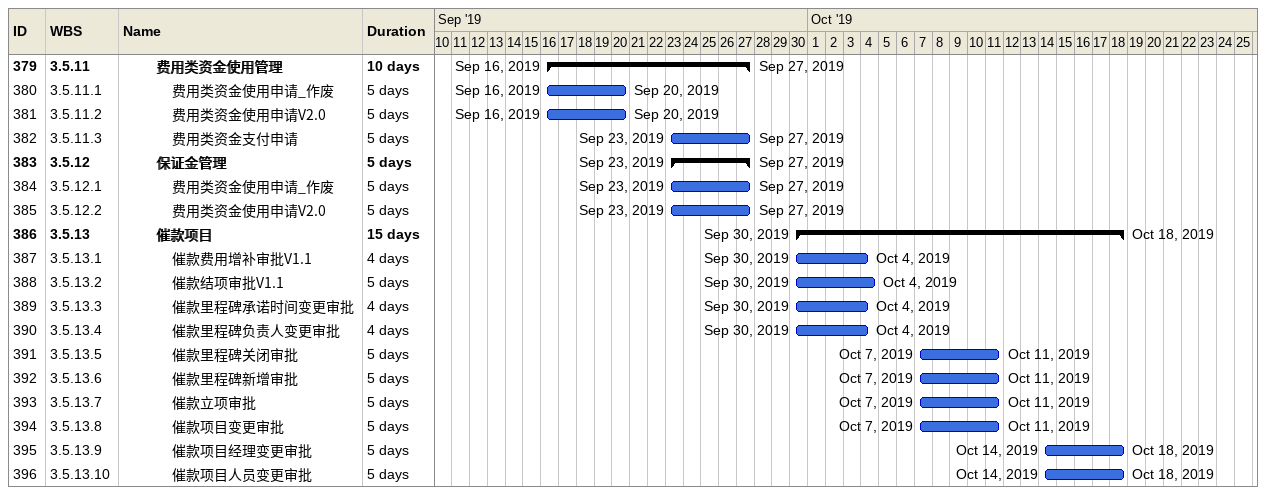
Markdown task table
| ID | WBS | Task | Duration | Start | Finish |
|---|---|---|---|---|---|
| 379 | 3.5.11 | **费用类资金使用管理** | 10d | 2019-09-16 | 2019-09-27 |
| 380 | 3.5.11.1 | 费用类资金使用申请_作废 | 5d | 2019-09-16 | 2019-09-20 |
| 381 | 3.5.11.2 | 费用类资金使用申请V2.0 | 5d | 2019-09-16 | 2019-09-20 |
| 382 | 3.5.11.3 | 费用类资金支付申请 | 5d | 2019-09-23 | 2019-09-27 |
| 383 | 3.5.12 | **保证金管理** | 5d | 2019-09-23 | 2019-09-27 |
| 384 | 3.5.12.1 | 费用类资金使用申请_作废 | 5d | 2019-09-23 | 2019-09-27 |
| 385 | 3.5.12.2 | 费用类资金使用申请V2.0 | 5d | 2019-09-23 | 2019-09-27 |
| 386 | 3.5.13 | **催款项目** | 15d | 2019-09-30 | 2019-10-18 |
| 387 | 3.5.13.1 | 催款费用增补审批V1.1 | 4d | 2019-09-30 | 2019-10-04 |
| 388 | 3.5.13.2 | 催款结项审批V1.1 | 5d | 2019-09-30 | 2019-10-04 |
| 389 | 3.5.13.3 | 催款里程碑承诺时间变更审批 | 4d | 2019-09-30 | 2019-10-04 |
| 390 | 3.5.13.4 | 催款里程碑负责人变更审批 | 4d | 2019-09-30 | 2019-10-04 |
| 391 | 3.5.13.5 | 催款里程碑关闭审批 | 5d | 2019-10-07 | 2019-10-11 |
| 392 | 3.5.13.6 | 催款里程碑新增审批 | 5d | 2019-10-07 | 2019-10-11 |
| 393 | 3.5.13.7 | 催款立项审批 | 5d | 2019-10-07 | 2019-10-11 |
| 394 | 3.5.13.8 | 催款项目变更审批 | 5d | 2019-10-07 | 2019-10-11 |
| 395 | 3.5.13.9 | 催款项目经理变更审批 | 5d | 2019-10-14 | 2019-10-18 |
| 396 | 3.5.13.10 | 催款项目人员变更审批 | 5d | 2019-10-14 | 2019-10-18 |
